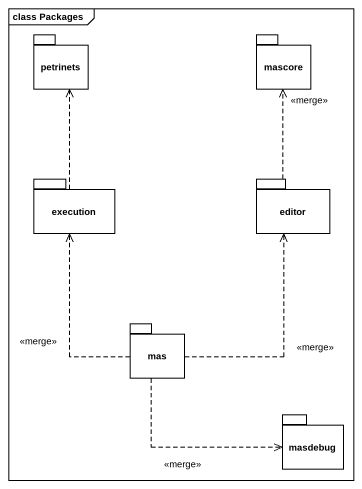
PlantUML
@startuml
mainframe class Packages
package petrinets {
}
package mascore {
}
package execution {
}
package editor {
}
package mas {
}
package masdebug {
}
execution .up.> petrinets
editor .up.> mascore : <<merge>>
mas .up.> execution : <<merge>>
mas .up.> editor : <<merge>>
mas .right.> masdebug : <<merge>>
@enduml
